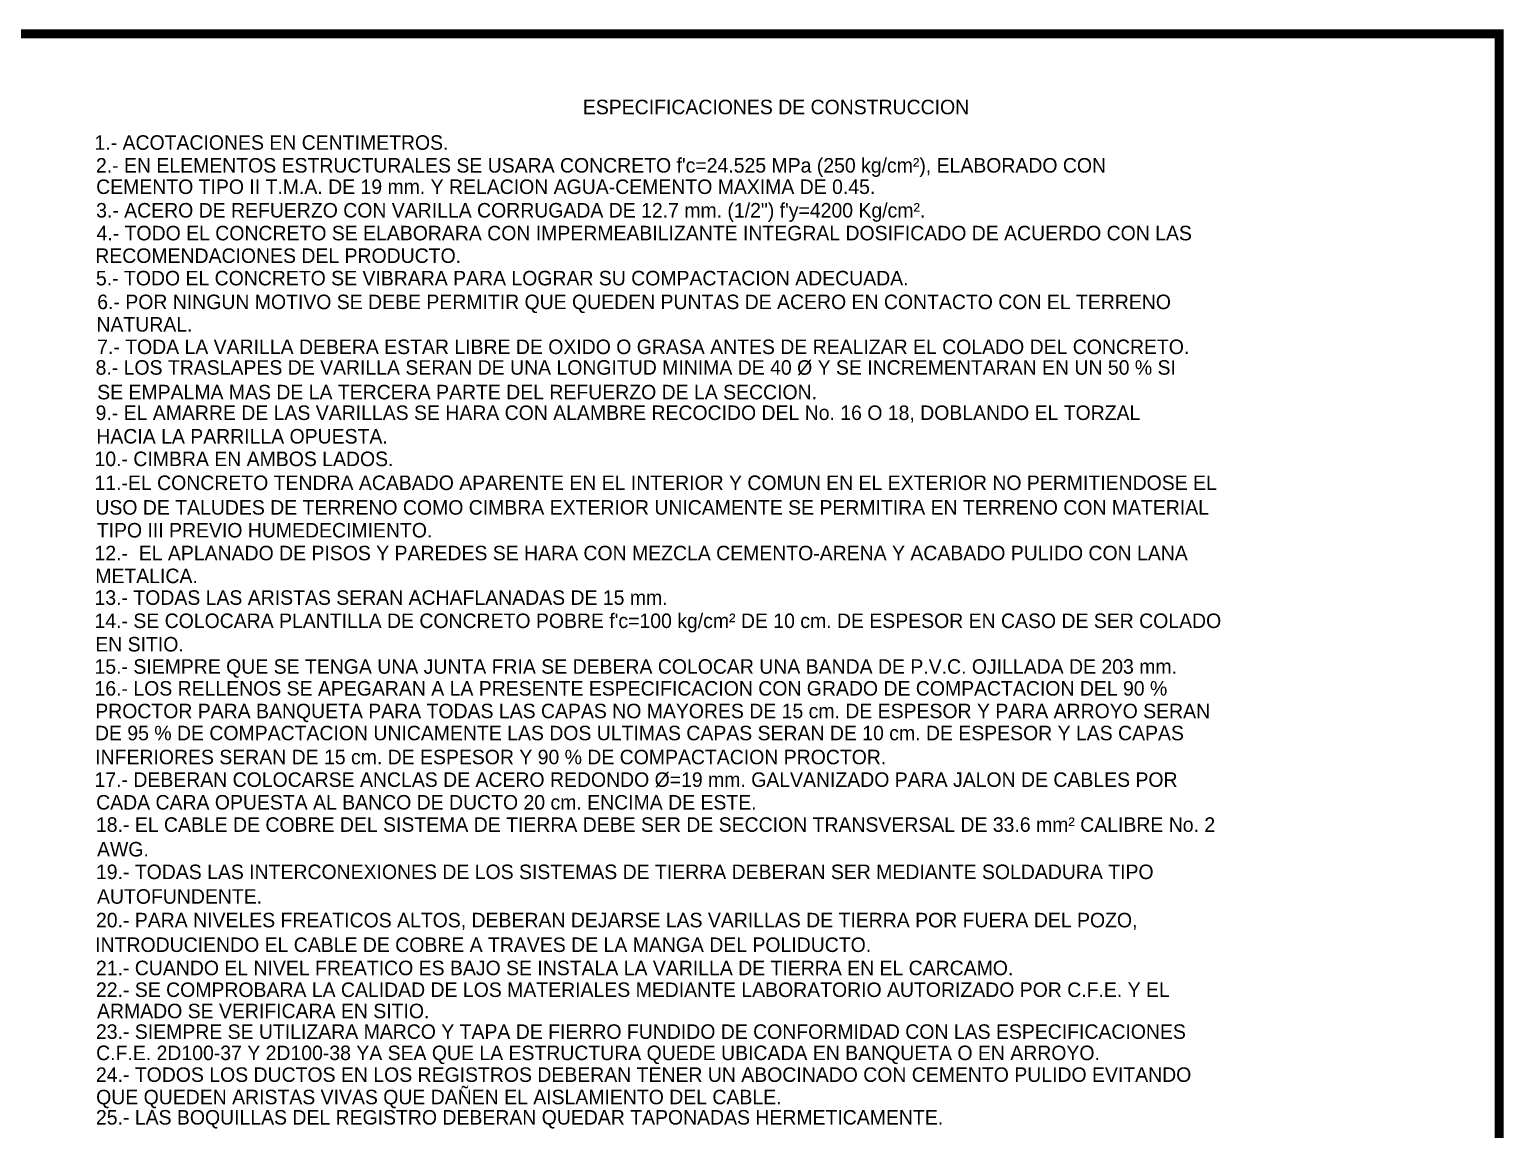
# Model space of a CAD drawing. Header units: centimetres. Extents: x -9328 to 420531, y -2964 to 1299.
# Drawn here: x -7473 to -6053, y -727 to 334 of the extents above; entities that cross this region are included whole.
import ezdxf

# ---------------------------------------------------------------- set-up
doc = ezdxf.new("R2010")
doc.units = ezdxf.units.CM
doc.header["$LTSCALE"] = 10
doc.header["$MEASUREMENT"] = 0
for name, color, linetype in [('CABLES Y VARILLAS', 7, 'CONTINUOUS'), ('DIM', 7, 'CONTINUOUS'), ('MARCO', 7, 'CONTINUOUS'), ('TEXTOS', 7, 'CONTINUOUS')]:
    doc.layers.add(name, color=color, linetype=linetype)
doc.styles.get("Standard").update_dxf_attribs({"font": ''})
doc.styles.get('Standard').set_extended_font_data('Zurich Ex BT')

# ---------------------------------------------------------------- blocks, each defined once
blk = doc.blocks.new('Marco-Reg')
at = {"layer": 'MARCO', "linetype": 'Continuous', "const_width": 8.47}
blk.add_lwpolyline([(-6056.8, -1784.2), (-6056.8, 329.4), (-9323.3, 329.4), (-9323.3, -1784.2)], close=True, dxfattribs=at)

msp = doc.modelspace()

# ---------------------------------------------------------------- block references
at = {"layer": 'DIM'}
msp.add_blockref('Marco-Reg', (0, 0), dxfattribs=at)

# ---------------------------------------------------------------- texts
at = {"layer": 'CABLES Y VARILLAS'}
for s, p in [('1.- ACOTACIONES EN CENTIMETROS.', (-7410.769, 217.68)), ("2.- EN ELEMENTOS ESTRUCTURALES SE USARA CONCRETO f'c=24.525 MPa (250 kg/cm²), ELABORADO CON ", (-7409.371, 195.69)), ('CEMENTO TIPO II T.M.A. DE 19 mm. Y RELACION AGUA-CEMENTO MAXIMA DE 0.45.', (-7409.178, 175.083)), ('3.- ACERO DE REFUERZO CON VARILLA CORRUGADA DE 12.7 mm. (1/2") f\'y=4200 Kg/cm².', (-7409.193, 152.388)), ('4.- TODO EL CONCRETO SE ELABORARA CON IMPERMEABILIZANTE INTEGRAL DOSIFICADO DE ACUERDO CON LAS ', (-7408.794, 130.398)), ('RECOMENDACIONES DEL PRODUCTO.', (-7410.036, 108.628)), ('5.- TODO EL CONCRETO SE VIBRARA PARA LOGRAR SU COMPACTACION ADECUADA.', (-7409.385, 86.981)), ('6.- POR NINGUN MOTIVO SE DEBE PERMITIR QUE QUEDEN PUNTAS DE ACERO EN CONTACTO CON EL TERRENO ', (-7408.13, 64.074)), ('NATURAL.', (-7408.943, 42.419)), ('7.- TODA LA VARILLA DEBERA ESTAR LIBRE DE OXIDO O GRASA ANTES DE REALIZAR EL COLADO DEL CONCRETO.', (-7408.248, 20.772)), ('8.- LOS TRASLAPES DE VARILLA SERAN DE UNA LONGITUD MINIMA DE 40 Ø Y SE INCREMENTARAN EN UN 50 % SI ', (-7409.72, 0.878)), ('SE EMPALMA MAS DE LA TERCERA PARTE DEL REFUERZO DE LA SECCION.', (-7408.174, -22.874)), ('9.- EL AMARRE DE LAS VARILLAS SE HARA CON ALAMBRE RECOCIDO DEL No. 16 O 18, DOBLANDO EL TORZAL ', (-7409.72, -42.768)), ('HACIA LA PARRILLA OPUESTA.', (-7408.988, -65.471)), ('10.- CIMBRA EN AMBOS LADOS.', (-7410.769, -87.232)), ('11.-EL CONCRETO TENDRA ACABADO APARENTE EN EL INTERIOR Y COMUN EN EL EXTERIOR NO PERMITIENDOSE EL ', (-7410.769, -110.27)), ('USO DE TALUDES DE TERRENO COMO CIMBRA EXTERIOR UNICAMENTE SE PERMITIRA EN TERRENO CON MATERIAL ', (-7409.933, -134.022)), ('TIPO III PREVIO HUMEDECIMIENTO.', (-7408.586, -156.02)), ('12.-  EL APLANADO DE PISOS Y PAREDES SE HARA CON MEZCLA CEMENTO-ARENA Y ACABADO PULIDO CON LANA ', (-7410.769, -178.01)), ('METALICA.', (-7410.022, -200.046)), ('13.- TODAS LAS ARISTAS SERAN ACHAFLANADAS DE 15 mm.', (-7410.769, -220.936)), ("14.- SE COLOCARA PLANTILLA DE CONCRETO POBRE f'c=100 kg/cm² DE 10 cm. DE ESPESOR EN CASO DE SER COLADO ", (-7410.769, -243.302)), ('EN SITIO.', (-7410.036, -265.895)), ('15.- SIEMPRE QUE SE TENGA UNA JUNTA FRIA SE DEBERA COLOCAR UNA BANDA DE P.V.C. OJILLADA DE 203 mm.', (-7410.769, -287.371)), ('16.- LOS RELLENOS SE APEGARAN A LA PRESENTE ESPECIFICACION CON GRADO DE COMPACTACION DEL 90 % ', (-7410.769, -308.423)), ('PROCTOR PARA BANQUETA PARA TODAS LAS CAPAS NO MAYORES DE 15 cm. DE ESPESOR Y PARA ARROYO SERAN ', (-7410.036, -330.269)), ('DE 95 % DE COMPACTACION UNICAMENTE LAS DOS ULTIMAS CAPAS SERAN DE 10 cm. DE ESPESOR Y LAS CAPAS ', (-7410.325, -351.505)), ('INFERIORES SERAN DE 15 cm. DE ESPESOR Y 90 % DE COMPACTACION PROCTOR.', (-7410.088, -374.628)), ('17.- DEBERAN COLOCARSE ANCLAS DE ACERO REDONDO Ø=19 mm. GALVANIZADO PARA JALON DE CABLES POR ', (-7410.769, -396.427)), ('CADA CARA OPUESTA AL BANCO DE DUCTO 20 cm. ENCIMA DE ESTE.', (-7409.178, -418.273)), ('18.- EL CABLE DE COBRE DEL SISTEMA DE TIERRA DEBE SER DE SECCION TRANSVERSAL DE 33.6 mm² CALIBRE No. 2 ', (-7409.371, -439.741)), ('AWG.', (-7408.328, -463.492)), ('19.- TODAS LAS INTERCONEXIONES DE LOS SISTEMAS DE TIERRA DEBERAN SER MEDIANTE SOLDADURA TIPO ', (-7409.371, -485.292)), ('AUTOFUNDENTE.', (-7408.328, -509.043)), ('20.- PARA NIVELES FREATICOS ALTOS, DEBERAN DEJARSE LAS VARILLAS DE TIERRA POR FUERA DEL POZO, ', (-7409.371, -531.795)), ('INTRODUCIENDO EL CABLE DE COBRE A TRAVES DE LA MANGA DEL POLIDUCTO.', (-7410.088, -555.546)), ('21.- CUANDO EL NIVEL FREATICO ES BAJO SE INSTALA LA VARILLA DE TIERRA EN EL CARCAMO.', (-7409.371, -577.936)), ('22.- SE COMPROBARA LA CALIDAD DE LOS MATERIALES MEDIANTE LABORATORIO AUTORIZADO POR C.F.E. Y EL ', (-7409.371, -598.916)), ('ARMADO SE VERIFICARA EN SITIO.', (-7408.328, -619.409)), ('23.- SIEMPRE SE UTILIZARA MARCO Y TAPA DE FIERRO FUNDIDO DE CONFORMIDAD CON LAS ESPECIFICACIONES ', (-7409.371, -639.304)), ('C.F.E. 2D100-37 Y 2D100-38 YA SEA QUE LA ESTRUCTURA QUEDE UBICADA EN BANQUETA O EN ARROYO.', (-7409.178, -659.797)), ('24.- TODOS LOS DUCTOS EN LOS REGISTROS DEBERAN TENER UN ABOCINADO CON CEMENTO PULIDO EVITANDO ', (-7409.371, -680.777)), ('QUE QUEDEN ARISTAS VIVAS QUE DAÑEN EL AISLAMIENTO DEL CABLE.', (-7409.163, -702.356)), ('25.- LAS BOQUILLAS DEL REGISTRO DEBERAN QUEDAR TAPONADAS HERMETICAMENTE.', (-7409.371, -721.907))]:
    msp.add_text(s, height=14, dxfattribs=at).set_placement(p)
at = {"layer": 'TEXTOS'}
msp.add_text('ESPECIFICACIONES DE CONSTRUCCION', height=14, dxfattribs=at).set_placement((-6940.006, 251.931))

doc.saveas('drawing.dxf')
